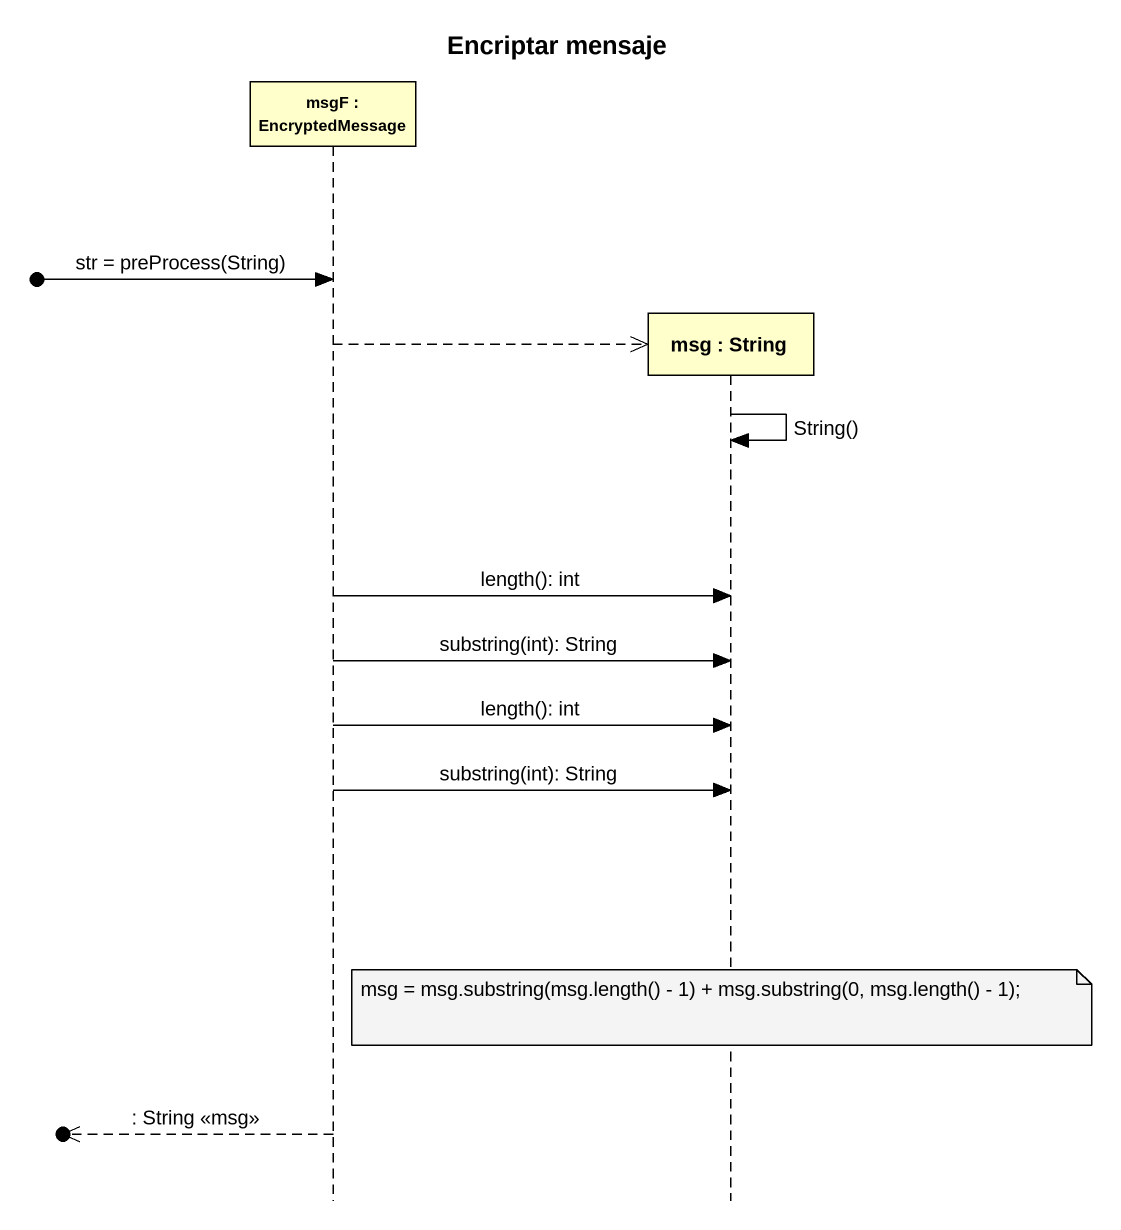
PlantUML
@startuml
title Encriptar mensaje
hide footbox
participant "msgF : EncryptedMessage" as msgF
participant "msg : String" as msg

[o-> msgF : str = preProcess(String)
msgF -->> msg **
msg -> msg : String()
msgF -> msg : length(): int
msgF -> msg : substring(int): String
msgF -> msg : length(): int
msgF -> msg : substring(int): String
note over msg : msg = msg.substring(msg.length() - 1) + msg.substring(0, msg.length() - 1);
[o<<-- msgF : : String <<msg>>
@enduml
